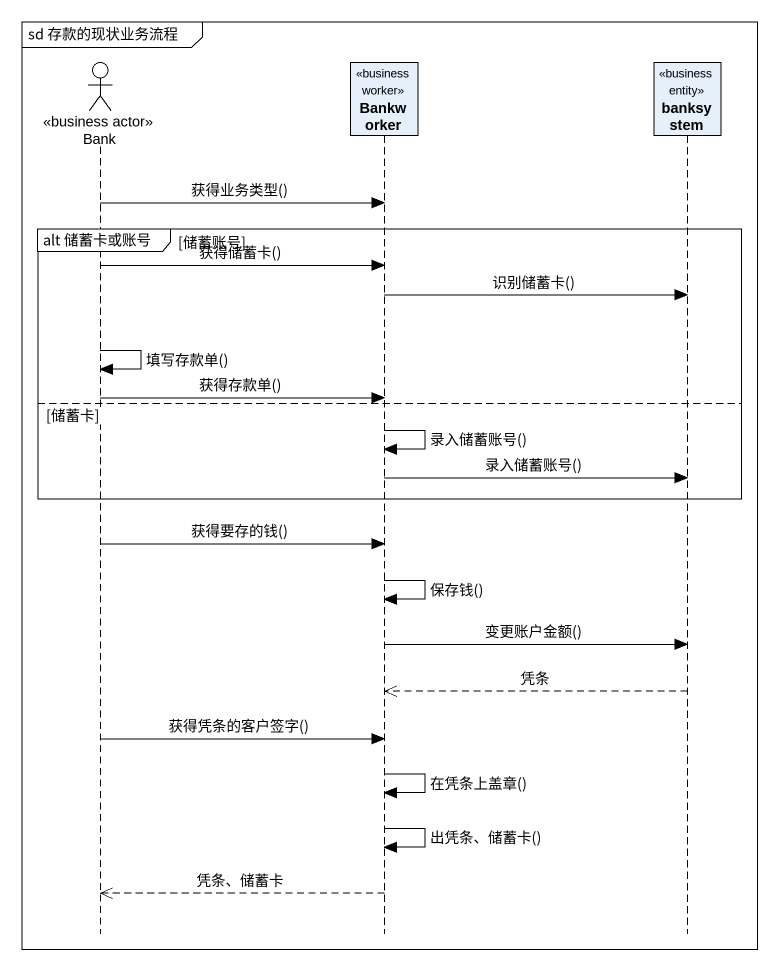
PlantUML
@startuml
mainframe sd 存款的现状业务流程
hide footbox
actor Bank <<business actor>>
participant Bankworker <<business worker>>
participant banksystem <<business entity>>

Bank -> Bankworker : 获得业务类型()
group alt 储蓄卡或账号 [储蓄账号]
  Bank -> Bankworker : 获得储蓄卡()
  Bankworker -> banksystem : 识别储蓄卡()
  Bank -> Bank : 填写存款单()
  Bank -> Bankworker : 获得存款单()
else 储蓄卡
  Bankworker -> Bankworker : 录入储蓄账号()
  Bankworker -> banksystem : 录入储蓄账号()
end
Bank -> Bankworker : 获得要存的钱()
Bankworker -> Bankworker : 保存钱()
Bankworker -> banksystem : 变更账户金额()
banksystem -->> Bankworker : 凭条
Bank -> Bankworker : 获得凭条的客户签字()
Bankworker -> Bankworker : 在凭条上盖章()
Bankworker -> Bankworker : 出凭条、储蓄卡()
Bankworker -->> Bank : 凭条、储蓄卡
@enduml
